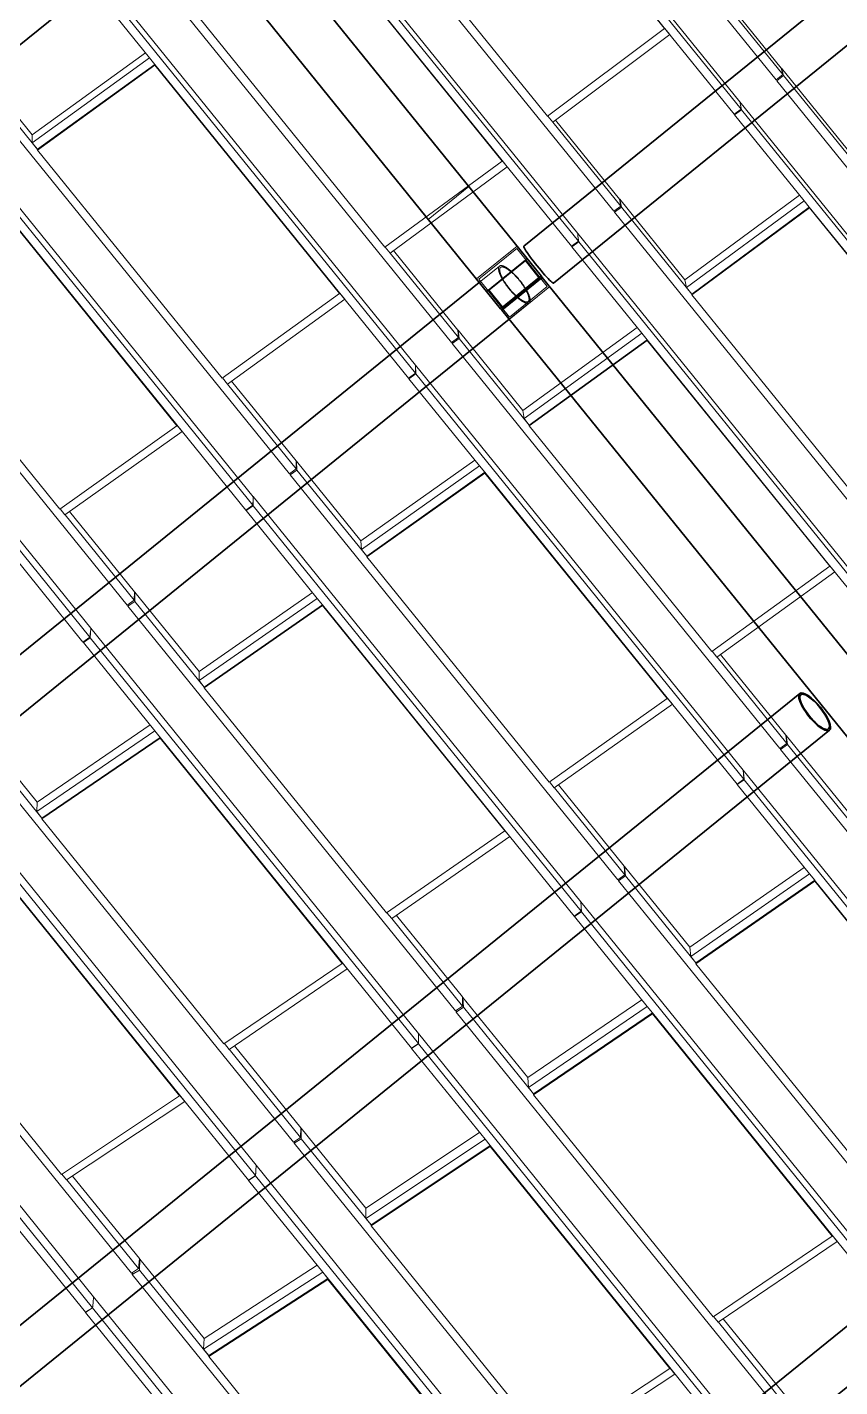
# Model space of a CAD drawing. Header units: millimetres. Extents: x 834681283 to 835686922, y 817551134 to 819407044.
# Drawn here: x 835575565 to 835580244, y 818137612 to 818145437 of the extents above; entities that cross this region are included whole.
import ezdxf

# ---------------------------------------------------------------- set-up
doc = ezdxf.new("R2010")
doc.units = ezdxf.units.MM
doc.header["$LTSCALE"] = 1200
doc.header["$MEASUREMENT"] = 0
for name, pattern in [('P01-MAGP-P-RF$0$P01_MS_01_N1-FloorPlan-PART2OFUPPERROOFSETTINGOUT$0$BH DASHED2', [3, 2, -1]), ('P01-MAGP-P-RF$0$P01_MS_01_N1-FloorPlan-PART2OFUPPERROOFSETTINGOUT$0$BH DASHED3', [2, 1, -1]), ('P01-MAGP-P-RF$0$PHANTOM', [2.5, 1.25, -0.25, 0.25, -0.25, 0.25, -0.25])]:
    doc.linetypes.add(name, pattern=pattern)
for name, color, linetype, lineweight in [('P01-MAGP-P-RF$0$MMH053__', 253, 'P01-MAGP-P-RF$0$PHANTOM', 40), ('P01-MAGP-P-RF$0$P01_MS_01_N1-FloorPlan-PART2OFUPPERROOFSETTINGOUT$0$S-BEAM', 253, 'Continuous', 35), ('P01-MAGP-P-RF$0$P01_MS_01_N1-FloorPlan-PART2OFUPPERROOFSETTINGOUT$0$S-BEAM-HIDN', 253, 'P01-MAGP-P-RF$0$P01_MS_01_N1-FloorPlan-PART2OFUPPERROOFSETTINGOUT$0$BH DASHED2', 18), ('P01-MAGP-P-RF$0$P01_MS_01_N1-FloorPlan-PART2OFUPPERROOFSETTINGOUT$0$S-COLS-HIDN', 253, 'P01-MAGP-P-RF$0$P01_MS_01_N1-FloorPlan-PART2OFUPPERROOFSETTINGOUT$0$BH DASHED3', 18), ('P01-MAGP-P-RF$0$ROOF MESH HALF TONE$0$A-GLAZ', 253, 'Continuous', 9), ('P01-MAGP-P-RF$0$ROOF MESH HALF TONE$0$A-MASS', 253, 'Continuous', 9)]:
    doc.layers.add(name, color=color, linetype=linetype, lineweight=lineweight)

# ---------------------------------------------------------------- blocks, each defined once
blk = doc.blocks.new('P01-MAGP-P-RF$0$P01_MS_01_N1-FloorPlan-PART2OFUPPERROOFSETTINGOUT$0$Circular Hollow Sections - CHS273x10_PSB97-8447566-PART 2 OF  UPPER ROOF SETTING OUT')
at = {"layer": 'P01-MAGP-P-RF$0$P01_MS_01_N1-FloorPlan-PART2OFUPPERROOFSETTINGOUT$0$S-BEAM'}
for p, q in [((50664.7, 24133.2), (43655.6, 19225.4)), ((43812.2, 19001.8), (50821.3, 23909.6))]:
    blk.add_line(p, q, dxfattribs=at)
for centre, major_axis, start_param, end_param in [((50743, 24021.4), (-78.3, 111.8), 0, 3.141593), ((50743, 24021.4), (-72.6, 103.6), 0, 3.141593), ((50743, 24021.4), (-78.3, 111.8), 3.141593, 6.283185), ((50743, 24021.4), (-72.6, 103.6), 3.141593, 6.283185), ((43733.9, 19113.6), (-78.3, 111.8), 0, 3.141593)]:
    blk.add_ellipse(centre, major_axis=major_axis, ratio=0.326606, start_param=start_param, end_param=end_param, dxfattribs=at)
blk = doc.blocks.new('P01-MAGP-P-RF$0$P01_MS_01_N1-FloorPlan-PART2OFUPPERROOFSETTINGOUT$0$Circular Hollow Sections - CHS273x10_PSB97-8447433-PART 2 OF  UPPER ROOF SETTING OUT')
at = {"layer": 'P01-MAGP-P-RF$0$P01_MS_01_N1-FloorPlan-PART2OFUPPERROOFSETTINGOUT$0$S-BEAM'}
for p, q in [((45507.5, 31509.1), (38461.3, 26575.3)), ((38617.9, 26351.6), (45664.1, 31285.4))]:
    blk.add_line(p, q, dxfattribs=at)
for centre, major_axis, start_param, end_param in [((45585.8, 31397.3), (-78.3, 111.8), 0, 3.141593), ((45585.8, 31397.3), (-72.6, 103.6), 0, 3.141593), ((45585.8, 31397.3), (-78.3, 111.8), 3.141593, 6.283185), ((45585.8, 31397.3), (-72.6, 103.6), 3.141593, 6.283185), ((38539.6, 26463.4), (-78.3, 111.8), 0, 3.141593)]:
    blk.add_ellipse(centre, major_axis=major_axis, ratio=0.28319, start_param=start_param, end_param=end_param, dxfattribs=at)
blk = doc.blocks.new('P01-MAGP-P-RF$0$P01_MS_01_N1-FloorPlan-PART2OFUPPERROOFSETTINGOUT$0$Circular Hollow Sections - CHS273x10_PSB97-8447562-PART 2 OF  UPPER ROOF SETTING OUT')
at = {"layer": 'P01-MAGP-P-RF$0$P01_MS_01_N1-FloorPlan-PART2OFUPPERROOFSETTINGOUT$0$S-BEAM'}
for p, q in [((48946.1, 26592.2), (41905.6, 21662.3)), ((42062.2, 21438.7), (49102.7, 26368.6))]:
    blk.add_line(p, q, dxfattribs=at)
for centre, major_axis, start_param, end_param in [((49024.4, 26480.4), (-78.3, 111.8), 3.141593, 6.283185), ((49024.4, 26480.4), (-78.3, 111.8), 0, 3.141593), ((49024.4, 26480.4), (-72.6, 103.6), 0, 3.141593), ((49024.4, 26480.4), (-72.6, 103.6), 3.141593, 6.283185), ((41983.9, 21550.5), (-78.3, 111.8), 0, 3.141593)]:
    blk.add_ellipse(centre, major_axis=major_axis, ratio=0.308608, start_param=start_param, end_param=end_param, dxfattribs=at)
blk = doc.blocks.new('P01-MAGP-P-RF$0$P01_MS_01_N1-FloorPlan-PART2OFUPPERROOFSETTINGOUT$0$Circular Hollow Sections - CHS273x10_PSB97-8449293-PART 2 OF  UPPER ROOF SETTING OUT')
at = {"layer": 'P01-MAGP-P-RF$0$P01_MS_01_N1-FloorPlan-PART2OFUPPERROOFSETTINGOUT$0$S-BEAM'}
for p, q in [((56342.4, 31771.1), (49254.7, 26808.3)), ((49411.3, 26584.6), (56499, 31547.5))]:
    blk.add_line(p, q, dxfattribs=at)
for centre, major_axis, start_param, end_param in [((56420.7, 31659.3), (-78.3, 111.8), 0, 3.141593), ((56420.7, 31659.3), (-78.3, 111.8), 3.141593, 6.283185), ((56420.7, 31659.3), (-72.6, 103.6), 0, 3.141593), ((56420.7, 31659.3), (-72.6, 103.6), 3.141593, 6.283185), ((49333, 26696.5), (-78.3, 111.8), 0, 3.141593)]:
    blk.add_ellipse(centre, major_axis=major_axis, ratio=0.089089, start_param=start_param, end_param=end_param, dxfattribs=at)
blk = doc.blocks.new('P01-MAGP-P-RF$0$P01_MS_01_N1-FloorPlan-PART2OFUPPERROOFSETTINGOUT$0$Circular Hollow Sections - CHS273x10_PSB97-8466482-PART 2 OF  UPPER ROOF SETTING OUT')
at = {"layer": 'P01-MAGP-P-RF$0$P01_MS_01_N1-FloorPlan-PART2OFUPPERROOFSETTINGOUT$0$S-BEAM'}
for p, q in [((47270, 29080.9), (40346.3, 24232.9)), ((40339.7, 23895), (47426.6, 28857.2))]:
    blk.add_line(p, q, dxfattribs=at)
for centre, major_axis, start_param, end_param in [((47470.8, 29054.8), (-78.3, 111.8), 2.019872, 2.071194), ((47470.8, 29054.8), (-72.6, 103.6), 2.06295, 2.115275), ((47470.8, 29054.8), (-72.6, 103.6), 4.167911, 4.220236), ((47470.8, 29054.8), (-78.3, 111.8), 4.211991, 4.263314), ((40261.4, 24006.8), (-78.3, 111.8), 0.786587, 3.141593)]:
    blk.add_ellipse(centre, major_axis=major_axis, ratio=0.290273, start_param=start_param, end_param=end_param, dxfattribs=at)
at = {"layer": 'P01-MAGP-P-RF$0$P01_MS_01_N1-FloorPlan-PART2OFUPPERROOFSETTINGOUT$0$S-BEAM-HIDN'}
for p, q in [((47392.5, 29166.6), (47270, 29080.9)), ((47426.6, 28857.3), (47549.1, 28943)), ((40346.3, 24232.8), (40183.1, 24118.6))]:
    blk.add_line(p, q, dxfattribs=at)
for centre, major_axis, start_param, end_param in [((47470.8, 29054.8), (-78.3, 111.8), 0, 2.019507), ((47470.8, 29054.8), (-72.6, 103.6), 0, 2.062556), ((47470.8, 29054.8), (-78.3, 111.8), 4.263678, 6.283185), ((47470.8, 29054.8), (-72.6, 103.6), 4.220629, 6.283185), ((47470.8, 29054.8), (-78.3, 111.8), 2.071559, 3.141593), ((47470.8, 29054.8), (-72.6, 103.6), 2.115668, 3.141593), ((47470.8, 29054.8), (-72.6, 103.6), 3.141593, 4.167517), ((47470.8, 29054.8), (-78.3, 111.8), 3.141593, 4.211626), ((40261.4, 24006.8), (-78.3, 111.8), 0, 0.786222)]:
    blk.add_ellipse(centre, major_axis=major_axis, ratio=0.290273, start_param=start_param, end_param=end_param, dxfattribs=at)
blk = doc.blocks.new('P01-MAGP-P-RF$0$P01_MS_01_N1-FloorPlan-PART2OFUPPERROOFSETTINGOUT$0$Circular Hollow Sections - CHS273x10_PSB97-8449141-PART 2 OF  UPPER ROOF SETTING OUT')
at = {"layer": 'P01-MAGP-P-RF$0$P01_MS_01_N1-FloorPlan-PART2OFUPPERROOFSETTINGOUT$0$S-BEAM'}
for p, q in [((54613.6, 34222.9), (54470.8, 34122.9)), ((54395.9, 34070.5), (47540.5, 29270.3)), ((47697, 29046.6), (54651.1, 33915.9))]:
    blk.add_line(p, q, dxfattribs=at)
for centre, major_axis, start_param, end_param in [((54691.9, 34111.1), (-78.3, 111.8), 0, 2.328207), ((54691.9, 34111.1), (-78.3, 111.8), 5.070474, 6.283185), ((54691.9, 34111.1), (-72.6, 103.6), 0, 2.256938), ((54691.9, 34111.1), (-72.6, 103.6), 5.09645, 6.283185), ((47618.8, 29158.4), (-78.3, 111.8), 0, 3.141593)]:
    blk.add_ellipse(centre, major_axis=major_axis, ratio=0.083595, start_param=start_param, end_param=end_param, dxfattribs=at)
at = {"layer": 'P01-MAGP-P-RF$0$P01_MS_01_N1-FloorPlan-PART2OFUPPERROOFSETTINGOUT$0$S-BEAM-HIDN'}
for p, q in [((54470.7, 34122.9), (54396, 34070.5)), ((54651.2, 33916), (54770.2, 33999.3))]:
    blk.add_line(p, q, dxfattribs=at)
for major_axis, start_param, end_param in [((-72.6, 103.6), 3.141593, 5.096056), ((-78.3, 111.8), 3.141593, 5.070109), ((-72.6, 103.6), 2.257331, 3.141593), ((-78.3, 111.8), 2.328572, 3.141593)]:
    blk.add_ellipse((54691.9, 34111.1), major_axis=major_axis, ratio=0.083595, start_param=start_param, end_param=end_param, dxfattribs=at)
blk = doc.blocks.new('P01-MAGP-P-RF$0$ROOF MESH HALF TONE')
at = {"layer": 'P01-MAGP-P-RF$0$ROOF MESH HALF TONE$0$A-GLAZ', "lineweight": 5}
for p, q in [((47336.2, 32580.9), (49056.3, 30124.7)), ((48839.6, 30011.9), (47119.1, 32469.6)), ((47122.6, 32429.1), (48844, 29970.2)), ((46351.3, 31891.4), (48071.5, 29435.4)), ((47448.2, 31877.8), (48802.4, 29943.3)), ((47465.8, 31849.6), (48436.4, 30463)), ((47855, 29321.8), (46134.5, 31779.7)), ((46134.6, 31736.6), (47855.9, 29277.7)), ((47729.5, 30006.9), (46758.9, 31392.6)), ((45366.6, 31202.2), (47086.8, 28746.3)), ((47449.7, 29772.1), (46479.7, 31157.8)), ((46479.7, 31154.1), (47449.7, 29768.4)), ((46479.8, 31157.7), (47814.2, 29251.3)), ((46870.1, 28631.4), (45149.6, 31089.4)), ((45104.7, 31018), (45465.9, 30502)), ((45146.3, 31043.9), (46867.5, 28585.1)), ((46742.3, 29320.3), (45772.2, 30705.2)), ((48743.8, 30657.5), (49097.9, 30151.9)), ((48757.5, 30666.5), (49091.1, 30190.2)), ((44423.8, 30539.3), (44786.2, 30022)), ((44426.9, 30585), (44761.7, 30107.1)), ((45444.7, 30532.4), (44761.7, 30107.1)), ((44382.2, 30513.4), (46102.5, 28057.4)), ((44758.7, 30061.6), (45466.1, 30502.1)), ((44785.9, 30018), (45493.3, 30458.5)), ((45493.6, 30462.5), (44786.2, 30022)), ((44786.4, 30022.1), (45493.8, 30462.6)), ((45493.8, 30462.6), (45466.1, 30502.1)), ((45493.6, 30462.5), (45493.3, 30458.5)), ((45493.3, 30458.5), (46462.8, 29073.6)), ((45493.6, 30462.5), (46825.9, 28559.2)), ((46463, 29077.5), (45493.6, 30462.5)), ((48436.4, 30463), (47729.5, 30006.9)), ((48436.1, 30466.5), (48436.4, 30463)), ((48463.7, 30426.8), (48436.2, 30466)), ((45885, 27941.1), (44164.4, 30399.2)), ((47756.7, 29970.6), (48463.7, 30426.8)), ((44158.1, 30351.4), (45879.2, 27892.5)), ((49056.3, 30124.7), (49097.9, 30151.9)), ((49059.7, 30118.6), (49058.1, 30125.9)), ((49101.4, 30145.6), (49059.7, 30118.6)), ((49097.9, 30151.9), (49091.1, 30190.2)), ((49092.1, 30188.8), (49435.9, 29697.9)), ((49092.1, 30188.8), (49101.4, 30145.6)), ((49101.4, 30145.6), (49472.5, 29615.7)), ((44761.7, 30107.1), (44758.7, 30061.6)), ((44758.7, 30061.6), (44786.4, 30022.1)), ((49059.7, 30118.6), (50779.5, 27663.1)), ((44785.9, 30018), (44786.2, 30022)), ((45755.4, 28633.9), (44785.9, 30018)), ((47730.7, 30007.7), (47756.7, 29970.6)), ((47756.9, 29970.8), (48113, 29462.3)), ((47774, 29981.8), (48109.4, 29502.9)), ((48802.4, 29943.3), (48844, 29970.2)), ((48839.6, 30012), (48840.6, 30004.8)), ((50560, 27554.2), (48839.6, 30012)), ((48844, 29970.2), (48841, 30004.4)), ((48841.7, 29996.1), (48845.7, 29966.7)), ((48803.9, 29940.1), (48803.4, 29944)), ((48845.7, 29966.7), (48803.9, 29940.1)), ((48803.9, 29940.1), (49168.5, 29419.2)), ((48845.7, 29966.7), (50567.3, 27507)), ((43398.3, 29824.8), (45118.6, 27368.9)), ((44479.9, 29806.9), (45837.6, 27867.1)), ((44507, 29763.3), (45475.8, 28379.1)), ((47449.7, 29768.4), (46742.3, 29320.3)), ((47449.7, 29772.1), (47449.7, 29768.4)), ((47477.2, 29732.4), (47449.7, 29771.7)), ((43169.9, 29659.1), (44891, 27199.9)), ((44899.6, 27250.8), (43179.1, 29709)), ((46769.8, 29284.3), (47477.2, 29732.4)), ((48113, 29462.3), (48109.4, 29502.9)), ((48110.4, 29501.3), (48452.5, 29012.9)), ((48110.4, 29501.3), (48116.6, 29455.7)), ((48071.5, 29435.4), (48113, 29462.3)), ((48074.9, 29429.2), (48073.8, 29436.9)), ((48116.6, 29455.7), (48074.9, 29429.2)), ((48074.9, 29429.2), (49794.7, 26973.9)), ((48116.6, 29455.7), (48486.1, 28928.3)), ((49144.6, 29453.3), (48452.5, 29012.9)), ((48458.9, 28967.6), (49168.8, 29419.3)), ((49195.9, 29380), (48486.1, 28928.3)), ((48486.3, 28928.5), (49196.2, 29380.2)), ((48486.6, 28924.4), (49196.5, 29376.1)), ((49196.2, 29380.2), (49168.8, 29419.3)), ((50155.3, 28009.5), (49195.9, 29380)), ((49195.9, 29380), (49196.5, 29376.1)), ((49196.5, 29376.1), (50155.8, 28005.6)), ((44769.1, 27947.7), (43800.1, 29331)), ((46743.8, 29321.3), (46769.8, 29284.3)), ((46770, 29284.4), (47128.4, 28772.6)), ((46790.8, 29297.6), (47128.2, 28815.9)), ((47814.2, 29251.3), (47855.9, 29277.7)), ((47857.8, 29274.1), (47815.9, 29248.1)), ((47855, 29322), (47855.7, 29309.3)), ((49575.4, 26864), (47855, 29322)), ((47855.9, 29277.7), (47855.8, 29309.3)), ((47855.8, 29308.1), (47857.8, 29274.1)), ((47857.8, 29274.1), (49579.3, 26814.4)), ((47815.9, 29248.1), (47815.7, 29252.2)), ((47815.9, 29248.1), (48183.3, 28723.3)), ((43521.6, 29072.3), (44849.5, 27175)), ((46462.8, 29073.6), (45755.4, 28633.9)), ((45783.2, 28598.2), (46490.6, 29037.9)), ((46463, 29077.5), (46462.8, 29073.6)), ((46490.6, 29037.9), (46463, 29077.2)), ((48452.5, 29012.9), (48458.9, 28967.6)), ((48458.9, 28967.6), (48486.3, 28928.5)), ((48486.6, 28924.4), (48486.1, 28928.3)), ((49445.8, 27555), (48486.6, 28924.4)), ((47128.4, 28772.6), (47128.2, 28815.9)), ((47129.1, 28814.2), (47469.5, 28328.4)), ((47129.1, 28814.2), (47132, 28766.1)), ((47086.8, 28746.3), (47128.4, 28772.6)), ((47090.2, 28740.1), (47089.7, 28748.1)), ((47132, 28766.1), (47090.2, 28740.1)), ((47090.2, 28740.1), (48810.1, 26284.8)), ((47132, 28766.1), (47499.7, 28241.3)), ((48159, 28757.9), (47469.5, 28328.4)), ((47472.5, 28280.5), (48183.5, 28723.4)), ((48210.9, 28684.3), (48183.5, 28723.4)), ((48210.6, 28684.1), (47499.7, 28241.3)), ((47499.9, 28241.4), (48210.9, 28684.3)), ((47499.9, 28237.2), (48210.9, 28680)), ((49169.1, 27314.9), (48210.6, 28684.1)), ((48210.6, 28684.1), (48210.9, 28680)), ((48210.9, 28680), (49169.3, 27310.7)), ((45757.3, 28635.1), (45783.2, 28598.2)), ((45783.4, 28598.3), (46144.1, 28083.3)), ((45807.8, 28613.5), (46147.2, 28128.9)), ((46825.9, 28559.2), (46867.5, 28585.1)), ((46869.6, 28581.4), (46827.8, 28556)), ((46827.8, 28556), (46827.8, 28560.4)), ((46867.5, 28585.1), (46870, 28620.5)), ((46870.1, 28631.7), (46869.6, 28581.4)), ((46869.6, 28581.4), (48591.1, 26121.8)), ((48590.5, 26173.7), (46870.1, 28631.7)), ((46827.8, 28556), (47197.8, 28027.3)), ((45475.8, 28379.1), (44769.1, 27947.7)), ((44797.1, 27912.2), (45503.9, 28343.6)), ((45476.4, 28383.2), (45475.8, 28379.1)), ((45503.9, 28343.6), (45476.3, 28383)), ((47469.5, 28328.4), (47472.5, 28280.5)), ((47472.5, 28280.5), (47499.9, 28241.4)), ((47499.9, 28237.2), (47499.7, 28241.3)), ((48458.3, 26869.1), (47499.9, 28237.2)), ((46144.1, 28083.3), (46147.2, 28128.9)), ((46148.1, 28127.3), (46147.8, 28076.8)), ((46148.1, 28127.3), (46486.7, 27644)), ((46102.5, 28057.4), (46144.1, 28083.3)), ((46147.8, 28076.8), (46105.9, 28051.3)), ((46105.9, 28051.3), (46106, 28059.5)), ((46105.9, 28051.3), (47825.9, 25596)), ((46147.8, 28076.8), (46513.7, 27554.5)), ((46486.5, 27593.7), (47198, 28027.5)), ((47173.2, 28062.5), (46486.7, 27644)), ((47225.4, 27988.4), (47198, 28027.5)), ((44771.3, 27949.1), (44797.1, 27912.2)), ((45885, 27941.5), (45881.5, 27888.9)), ((47605.3, 25483.3), (45885, 27941.5)), ((46513.6, 27550.2), (47225.1, 27983.9)), ((46513.9, 27554.6), (47225.4, 27988.4)), ((48182.6, 26620.2), (47225.1, 27988.3)), ((47225.1, 27988.3), (47225.1, 27983.9)), ((47225.1, 27983.9), (48182.6, 26615.9)), ((44797.3, 27912.3), (45160.2, 27394.3)), ((44825.2, 27929.3), (45166.4, 27442.2)), ((45837.6, 27867.1), (45879.2, 27892.5)), ((45881.5, 27888.9), (45839.6, 27864)), ((45839.6, 27864), (45839.9, 27868.5)), ((45839.6, 27864), (46212.2, 27331.6)), ((45879.2, 27892.5), (45884.2, 27930.3)), ((45881.5, 27888.9), (47602.9, 25429.1)), ((46486.7, 27644), (46486.5, 27593.7)), ((46486.5, 27593.7), (46513.9, 27554.6)), ((46513.6, 27550.2), (46513.7, 27554.5)), ((47471.1, 26183.3), (46513.6, 27550.2)), ((46513.8, 27554.6), (46513.7, 27554.5)), ((45118.6, 27368.9), (45160.2, 27394.3)), ((45163.9, 27387.7), (45122, 27362.7)), ((45160.2, 27394.3), (45166.4, 27442.2)), ((45167.3, 27440.5), (45163.9, 27387.7)), ((45163.9, 27387.7), (45528.1, 26867.9)), ((45167.3, 27440.5), (45504.2, 26959.6)), ((45122, 27362.7), (45122.6, 27371.3)), ((45122, 27362.7), (46842, 24907.6)), ((45501, 26907), (46212.4, 27331.7)), ((46187.2, 27367.3), (45504.2, 26959.6)), ((46239.8, 27292.7), (46212.4, 27331.7)), ((49169.3, 27310.7), (48458.3, 26869.1)), ((49169.1, 27314.9), (49169.3, 27310.7)), ((49169.1, 27314.8), (49537.5, 26788.4)), ((49196.2, 27275.6), (49169.1, 27314.3)), ((44891, 27199.9), (44897.5, 27235)), ((44899.6, 27251.2), (44893.2, 27196.5)), ((46619.8, 24792.9), (44899.6, 27251.2)), ((45527.8, 26863.3), (46239.2, 27288)), ((45528.3, 26868), (46239.8, 27292.7)), ((46239.5, 27292.5), (46239.2, 27288)), ((46239.2, 27288), (47195.9, 25921.1)), ((46239.5, 27292.5), (47561.1, 25404.2)), ((47196.1, 25925.7), (46239.5, 27292.5)), ((48485.2, 26833.9), (49196.2, 27275.6)), ((44849.5, 27175), (44891, 27199.9)), ((44893.2, 27196.5), (44851.3, 27172.1)), ((44851.3, 27172.1), (44851.8, 27176.4)), ((44851.3, 27172.1), (45226.6, 26635.8)), ((44893.2, 27196.5), (46614.7, 24736.3)), ((45504.2, 26959.6), (45501, 26907)), ((45501, 26907), (45528.3, 26868)), ((45527.8, 26863.3), (45528.1, 26867.9)), ((46484.5, 25497.8), (45527.8, 26863.3)), ((45528.2, 26868), (45528.1, 26867.9)), ((48459.9, 26870), (48485.2, 26833.9)), ((48506.9, 26847.4), (48849, 26359)), ((48485.4, 26834.1), (48851.9, 26310.8)), ((44180.4, 26698.6), (44542.8, 26181.3)), ((44186.6, 26753.6), (44521.9, 26275.1)), ((44138.5, 26674.2), (45858.5, 24219.5)), ((44515.8, 26220.4), (45226.9, 26635.9)), ((45201.2, 26672.1), (44521.9, 26275.2)), ((45254.2, 26596.9), (45226.9, 26635.9)), ((45233.7, 26625.6), (46572.8, 24711.9)), ((48182.6, 26615.9), (47471.1, 26183.3)), ((48182.6, 26620.2), (48182.6, 26615.9)), ((48209.8, 26581), (48182.6, 26619.7)), ((48182.7, 26620.1), (48549.3, 26096.3)), ((45634, 24102.2), (43913.9, 26560.9)), ((44542.3, 26176.6), (45253.4, 26592)), ((44543.1, 26181.4), (45254.2, 26596.9)), ((45253.9, 26596.7), (45253.4, 26592)), ((45253.4, 26592), (46209, 25226.4)), ((47498.3, 26148.4), (48209.8, 26581)), ((43904.6, 26503.9), (45626.2, 24043)), ((48810.1, 26284.8), (48851.9, 26310.8)), ((48855.6, 26303.9), (48813.6, 26278.2)), ((48851.9, 26310.8), (48849, 26359)), ((48850.4, 26356.6), (49195.1, 25864.7)), ((48850.4, 26356.6), (48855.6, 26303.9)), ((48855.6, 26303.9), (49227.2, 25773.5)), ((44521.9, 26275.2), (44515.8, 26220.4)), ((44515.8, 26220.4), (44543.1, 26181.4)), ((48813.6, 26278.2), (48812.8, 26286.5)), ((48813.6, 26278.2), (50533.1, 23823.8)), ((44542.3, 26176.6), (44542.8, 26181.3)), ((45498, 24812.5), (44542.3, 26176.6)), ((44543.1, 26181.4), (44542.8, 26181.3)), ((47473.1, 26184.5), (47498.3, 26148.4)), ((47498.5, 26148.6), (47867.8, 25621.5)), ((47523.6, 26163.8), (47868.1, 25672)), ((48590.5, 26174), (48591.2, 26154.1)), ((50310.8, 23715.8), (48590.5, 26174)), ((48591.1, 26121.8), (48591.4, 26154.1)), ((48591.4, 26148.6), (48592.4, 26119.1)), ((48549.3, 26096.3), (48591.1, 26121.8)), ((48550.3, 26094.1), (48550.2, 26096.9)), ((48592.4, 26119.1), (48550.3, 26094.1)), ((48550.3, 26094.1), (48929.6, 25552.2)), ((48592.4, 26119.1), (50314.2, 23658.7)), ((43155.4, 25985.7), (44875.2, 23531.7)), ((45222.6, 24536.4), (44268.3, 25900.5)), ((47195.9, 25921.1), (46484.5, 25497.8)), ((47196.1, 25925.7), (47195.9, 25921.1)), ((47223.2, 25886.5), (47196.1, 25925.2)), ((44647.8, 23411.4), (42928, 25870.5)), ((44267.5, 25895.6), (45221.8, 24531.5)), ((46511.8, 25463.1), (47223.2, 25886.5)), ((42915.7, 25811.2), (44637.5, 23349.4)), ((47867.8, 25621.5), (47868.1, 25672)), ((47868.7, 25669.3), (47869.4, 25669.7)), ((47869.4, 25669.7), (48212.2, 25180.4)), ((47869.4, 25669.7), (47871.4, 25614.6)), ((47825.9, 25596), (47867.8, 25621.5)), ((47829.4, 25589.5), (47829, 25597.9)), ((47871.4, 25614.6), (47829.4, 25589.5)), ((47829.4, 25589.5), (49549, 23135)), ((47871.4, 25614.6), (48241.2, 25086.8)), ((48901.8, 25591.8), (48212.2, 25180.4)), ((48214.5, 25125.5), (48929.8, 25552.3)), ((48241.4, 25082.1), (48956.7, 25508.9)), ((48241.5, 25087), (48956.8, 25513.8)), ((48956.8, 25513.8), (48929.8, 25552.3)), ((49901.3, 24163.5), (48956.6, 25513.6)), ((48956.6, 25513.6), (48956.7, 25508.9)), ((48956.7, 25508.9), (49901.5, 24158.8)), ((44511.8, 24127.7), (43557.1, 25489.9)), ((46486.7, 25499.1), (46511.8, 25463.1)), ((46512.1, 25463.2), (46883.9, 24932.5)), ((46540.6, 25480.2), (46887.3, 24985.3)), ((47602.9, 25429.1), (47604.8, 25456.7)), ((47605.4, 25483.7), (47604.2, 25426.6)), ((49325.5, 23025.4), (47605.4, 25483.7)), ((47561.1, 25404.2), (47602.9, 25429.1)), ((47604.2, 25426.6), (47562.1, 25402.1)), ((47562.1, 25402.1), (47562.2, 25404.8)), ((47562.1, 25402.1), (47944.5, 24855.7)), ((47604.2, 25426.6), (49326.1, 22965.8)), ((46209, 25226.4), (45498, 24812.5)), ((46209.5, 25231.1), (46209, 25226.4)), ((46236.5, 25192), (46209.5, 25230.6)), ((45525.6, 24778.1), (46236.5, 25192)), ((48212.2, 25180.4), (48214.5, 25125.5)), ((48214.5, 25125.5), (48241.5, 25087)), ((48241.4, 25087), (48241.2, 25086.8)), ((48241.4, 25082.1), (48241.2, 25086.8)), ((49186.1, 23733.7), (48241.4, 25082.1)), ((46883.9, 24932.5), (46887.3, 24985.3)), ((46888.6, 24982.8), (46887.7, 24925.4)), ((46888.6, 24982.8), (47229.6, 24496.1)), ((46842, 24907.6), (46883.9, 24932.5)), ((46887.7, 24925.4), (46845.5, 24900.9)), ((46845.5, 24900.9), (46845.7, 24909.8)), ((46845.5, 24900.9), (48565.2, 22446.7)), ((46887.7, 24925.4), (47255.6, 24400.3)), ((47916.3, 24896), (47229.6, 24496.1)), ((45500.5, 24813.9), (45525.6, 24778.1)), ((47228.9, 24439), (47944.8, 24855.8)), ((47255.5, 24395.4), (47971.3, 24812.2)), ((47255.9, 24400.5), (47971.7, 24817.3)), ((47971.7, 24817.3), (47944.8, 24855.8)), ((47971.4, 24817.2), (47971.3, 24812.2)), ((47971.3, 24812.2), (48914.8, 23463.9)), ((48914.9, 23468.8), (47971.4, 24817.2)), ((45525.9, 24778.2), (45900.3, 24243.9)), ((45557.7, 24796.8), (45906.6, 24298.9)), ((46572.8, 24711.9), (46614.7, 24736.3)), ((46615.8, 24733.9), (46573.6, 24710.1)), ((46614.7, 24736.3), (46617.7, 24761.9)), ((46619.9, 24793.4), (46615.8, 24733.9)), ((46615.8, 24733.9), (48337.7, 22272.7)), ((48339.4, 22335.6), (46619.9, 24793.4)), ((46573.6, 24710.1), (46573.8, 24712.4)), ((46573.6, 24710.1), (46959.3, 24158.9)), ((45221.8, 24531.5), (44511.8, 24127.7)), ((44539.5, 24093.4), (45249.6, 24497.3)), ((45222.6, 24536.4), (45221.8, 24531.5)), ((45249.6, 24497.3), (45222.5, 24535.9)), ((45222.7, 24536.4), (45584.4, 24019.2)), ((47229.6, 24496.1), (47228.9, 24439)), ((47228.9, 24439), (47255.9, 24400.5)), ((47255.5, 24395.4), (47255.6, 24400.3)), ((48199, 23048.8), (47255.5, 24395.4)), ((47255.8, 24400.5), (47255.6, 24400.3)), ((45900.3, 24243.9), (45906.6, 24298.9)), ((45908.1, 24296), (45904.2, 24236.3)), ((45908.1, 24296), (46247.3, 23812)), ((45858.5, 24219.5), (45900.3, 24243.9)), ((45904.2, 24236.3), (45862.1, 24212.4)), ((45862.1, 24212.4), (45862.7, 24222)), ((45862.1, 24212.4), (47581.6, 21758.7)), ((45904.2, 24236.3), (46270.2, 23713.9)), ((46930.6, 24199.9), (46247.3, 23812)), ((44514.5, 24129.2), (44539.5, 24093.4)), ((44575.1, 24113.7), (44926.1, 23612.8)), ((45634.1, 24102.9), (45630.2, 24069.4)), ((47354, 21643.9), (45634.1, 24102.9)), ((46243.6, 23752.6), (46959.6, 24159.1)), ((46269.9, 23708.8), (46985.8, 24115.3)), ((46270.6, 23714.1), (46986.5, 24120.6)), ((46986.5, 24120.6), (46959.6, 24159.1)), ((46986.2, 24120.4), (46985.8, 24115.3)), ((46985.8, 24115.3), (47927.9, 22768.7)), ((47928.3, 22773.8), (46986.2, 24120.4)), ((44539.9, 24093.6), (44917, 23555.5)), ((45584.4, 24019.2), (45626.2, 24043)), ((45626.9, 24041.1), (45584.8, 24017.9)), ((45626.2, 24043), (45630.6, 24069.4)), ((45629.3, 24061.6), (45626.9, 24041.1)), ((45626.9, 24041.1), (47349, 21579.1)), ((45584.8, 24017.9), (45974, 23461.6)), ((44235.5, 23841.4), (44595.8, 23326.2)), ((46247.3, 23812), (46243.6, 23752.6)), ((46243.6, 23752.6), (46270.6, 23714.1)), ((46269.9, 23708.8), (46270.2, 23713.9)), ((47212.1, 22364.3), (46269.9, 23708.8)), ((46270.5, 23714.1), (46270.2, 23713.9)), ((44875.2, 23531.7), (44917, 23555.5)), ((44917, 23555.5), (44926.1, 23612.8)), ((44928, 23609.3), (44921.1, 23547.2)), ((44925.3, 23607.8), (44928, 23609.3)), ((44928, 23609.3), (45265.3, 23128)), ((44921.1, 23547.2), (44879, 23524)), ((44879, 23524), (44880.1, 23534.5)), ((44879, 23524), (46598.4, 21071)), ((44921.1, 23547.2), (45285.2, 23027.7)), ((45944.7, 23503.4), (45265.3, 23128)), ((44647.9, 23412.1), (44642.3, 23377.3)), ((46367.8, 20952.6), (44647.9, 23412.1)), ((45258.7, 23066.3), (45974.4, 23461.7)), ((45284.6, 23022.4), (46000.2, 23417.8)), ((45285.6, 23027.9), (46001.2, 23423.4)), ((46001.2, 23423.4), (45974.4, 23461.7)), ((45990.4, 23438.1), (47306.8, 21556)), ((46000.8, 23423.2), (46000.2, 23417.8)), ((46000.2, 23417.8), (46940.7, 22073.3)), ((48914.8, 23463.9), (48199, 23048.8)), ((48225.8, 23015), (48941.6, 23430.1)), ((48914.9, 23468.8), (48914.8, 23463.9)), ((48941.6, 23430.1), (48914.9, 23468.2)), ((48915, 23468.7), (49284, 22941.4)), ((44637.7, 23348), (44595.7, 23325.5)), ((44595.7, 23325.5), (44988.6, 22763.5)), ((44595.8, 23326.2), (44637.5, 23349.4)), ((44637.5, 23349.4), (44643.3, 23377.4)), ((44639.2, 23357.5), (44637.7, 23348)), ((44637.7, 23348), (46359.9, 20885.2)), ((45265.3, 23128), (45258.7, 23066.3)), ((45258.7, 23066.3), (45285.6, 23027.9)), ((45284.6, 23022.4), (45285.2, 23027.7)), ((46225.3, 21680.3), (45284.6, 23022.4)), ((45285.5, 23027.9), (45285.2, 23027.7)), ((48201.2, 23050.1), (48225.8, 23015)), ((48226.1, 23015.2), (48607.3, 22471.2)), ((48255.4, 23032.2), (48608.2, 22528.6)), ((47928.3, 22773.8), (47927.9, 22768.7)), ((47954.9, 22735.2), (47928.2, 22773.2)), ((47928.3, 22773.8), (48295.6, 22248.8)), ((47927.9, 22768.7), (47212.1, 22364.3)), ((47239.1, 22330.8), (47954.9, 22735.2))]:
    blk.add_line(p, q, dxfattribs=at)
at = {"layer": 'P01-MAGP-P-RF$0$ROOF MESH HALF TONE$0$A-MASS', "lineweight": 5}
for points, knots in [([(26562.4, 74606.9), (26761.6, 74322.5), (27146.8, 73772.4), (27692.3, 72993.3), (28212.8, 72249.9), (28631.9, 71651.3), (28962.1, 71179.8), (29208.1, 70828.5), (29453.3, 70478.3), (29657.8, 70186.2), (29821.5, 69952.4), (29985.3, 69718.5), (30190.2, 69425.9), (30436.3, 69074.4), (30682.7, 68722.5), (30929.4, 68370.1), (31135.3, 68076.1), (31300.2, 67840.6), (31423.9, 67663.9), (31547.8, 67487), (31671.8, 67310), (31795.8, 67132.8), (31961.4, 66896.4), (32251.5, 66482.1), (32583.9, 66007.3), (32917.4, 65531), (33168.1, 65173), (33419.4, 64814.1), (33671.2, 64454.5), (33923.7, 64093.9), (34261.1, 63612), (34684.6, 63007.2), (35195.7, 62277.2), (35709.9, 61542.9), (36227.4, 60803.8), (36922.1, 59811.8), (37624.1, 58809.1), (38334.4, 57794.7), (39050.5, 56772), (39956.9, 55477.6), (40879.8, 54159.6), (41628.8, 53089.9), (42196.1, 52279.7), (42769, 51461.4), (43346.6, 50636.6), (43927.9, 49806.4), (44511.9, 48972.4), (45097.7, 48135.7), (45684.5, 47297.8), (46271.1, 46459.9), (46856.8, 45623.5), (47441.5, 44788.5), (48219.3, 43677.6), (49188.3, 42293.7), (50151.9, 40917.6), (50919, 39822), (51683.6, 38730.1), (52634.7, 37371.8), (53768.6, 35752.4), (54707.5, 34411.5), (55455.1, 33343.8), (56014, 32545.6), (56571.2, 31749.9), (57126.6, 30956.6), (57680.4, 30165.8), (58140.4, 29508.9), (58507.6, 28984.5), (58736.7, 28657.3), (58919.8, 28395.8), (59057, 28199.8), (59194.1, 28004), (59331.1, 27808.3), (59468, 27612.8), (59650.5, 27352.3), (59878.2, 27027), (60151.1, 26637.3), (60514.4, 26118.4), (60967.6, 25471.3), (61509.7, 24697), (62050.3, 23925), (62589.3, 23155.2), (63126.7, 22387.7), (63662.6, 21622.4), (64196.9, 20859.3), (64729.7, 20098.3), (65261.1, 19339.5), (65702.6, 18708.9), (66055.1, 18205.5), (66319.1, 17828.4), (66582.8, 17451.9), (66846.1, 17075.9), (67109.2, 16700.1), (67459.9, 16199.2), (67898.8, 15572.4), (68427.7, 14817.1), (68960.2, 14056.5), (69498, 13288.5), (70223.9, 12251.9), (71151.7, 10926.9), (71923.6, 9824.4), (72319, 9259.7)], [0, 0, 0, 0, 0.011905, 0.02381, 0.035714, 0.047619, 0.053571, 0.059524, 0.065476, 0.071429, 0.074405, 0.077381, 0.083333, 0.089286, 0.095238, 0.10119, 0.107143, 0.110119, 0.113095, 0.116071, 0.119048, 0.122024, 0.125, 0.130952, 0.142857, 0.14881, 0.154762, 0.160714, 0.166667, 0.172619, 0.178571, 0.190476, 0.202381, 0.214286, 0.22619, 0.238095, 0.261905, 0.27381, 0.285714, 0.309524, 0.333333, 0.345238, 0.357143, 0.369048, 0.380952, 0.392857, 0.404762, 0.416667, 0.428571, 0.440476, 0.452381, 0.464286, 0.47619, 0.5, 0.52381, 0.535714, 0.547619, 0.571429, 0.595238, 0.619048, 0.630952, 0.642857, 0.654762, 0.666667, 0.678571, 0.690476, 0.696429, 0.702381, 0.705357, 0.708333, 0.71131, 0.714286, 0.717262, 0.720238, 0.72619, 0.732143, 0.738095, 0.75, 0.761905, 0.77381, 0.785714, 0.797619, 0.809524, 0.821429, 0.833333, 0.845238, 0.857143, 0.863095, 0.869048, 0.875, 0.880952, 0.886905, 0.892857, 0.904762, 0.916667, 0.928571, 0.940476, 0.952381, 0.97619, 1, 1, 1, 1]), ([(72319, 9259.7), (72269.6, 9330.3), (72171, 9471), (71975.1, 9750.9), (71635.1, 10236.5), (71157.2, 10918.9), (70595, 11721.9), (70042.4, 12511), (69498, 13288.5), (68960.2, 14056.5), (68427.7, 14817.1), (67898.8, 15572.4), (67459.9, 16199.2), (67109.2, 16700.1), (66846.1, 17075.9), (66582.8, 17451.9), (66319.1, 17828.4), (66055.1, 18205.5), (65790.7, 18583), (65526, 18961.1), (65172.5, 19465.9), (64818.3, 19971.8), (64463.3, 20478.8), (64196.7, 20859.5), (63929.7, 21240.8), (63662.4, 21622.7), (63394.6, 22005.1), (63171.2, 22324.2), (62992.2, 22579.7), (62857.9, 22771.5), (62723.5, 22963.5), (62589, 23155.6), (62454.4, 23347.8), (62274.8, 23604.3), (61960.2, 24053.6), (61329.5, 24954.3), (60424.6, 26246.7), (59332.2, 27806.7), (58416.4, 29114.7), (57772.4, 30034.5), (57403.5, 30561.2), (57126.4, 30957), (56848.9, 31353.3), (56571, 31750.2), (56292.6, 32147.8), (55920.9, 32678.7), (55268.8, 33609.9), (54332.9, 34946.6), (53391, 36291.7), (52633.8, 37373.1), (52064.1, 38186.7), (51492.5, 39003), (50919, 39822), (50343.7, 40643.7), (49766.5, 41468), (49187.5, 42294.9), (48606.9, 43124), (48024.9, 43955.3), (47441.5, 44788.5), (46856.8, 45623.5), (46271.1, 46459.9), (45684.5, 47297.8), (45097.7, 48135.7), (44511.9, 48972.4), (43927.9, 49806.4), (43346.6, 50636.6), (42769, 51461.4), (42196.1, 52279.7), (41628.8, 53089.9), (41067, 53892.1), (40510.6, 54686.8), (39959.4, 55474), (39231, 56514.3), (38332.3, 57797.8), (37448, 59060.7), (36748.4, 60059.8), (36227.4, 60803.8), (35709.9, 61542.9), (35002.9, 62552.6), (34291.9, 63568), (33576.3, 64590), (33042.4, 65352.5), (32511, 66111.5), (31981.8, 66867.2), (31454.6, 67620.1), (31016.8, 68245.4), (30667.3, 68744.5), (30405.5, 69118.4), (30144.1, 69491.8), (29882.9, 69864.7), (29665.5, 70175.2), (29491.7, 70423.5), (29361.4, 70609.6), (29231, 70795.8), (29057, 71044.3), (28838.6, 71356.2), (28574.2, 71733.8), (28217, 72243.9), (27759.1, 72897.9), (27182.4, 73721.5), (26774, 74304.7), (26562.4, 74606.9)], [0, 0, 0, 0, 0.002976, 0.005952, 0.011905, 0.02381, 0.035714, 0.047619, 0.059524, 0.071429, 0.083333, 0.095238, 0.107143, 0.113095, 0.119048, 0.125, 0.130952, 0.136905, 0.142857, 0.14881, 0.154762, 0.166667, 0.172619, 0.178571, 0.184524, 0.190476, 0.196429, 0.202381, 0.205357, 0.208333, 0.21131, 0.214286, 0.217262, 0.220238, 0.22619, 0.238095, 0.261905, 0.285714, 0.309524, 0.321429, 0.327381, 0.333333, 0.339286, 0.345238, 0.35119, 0.357143, 0.369048, 0.392857, 0.416667, 0.428571, 0.440476, 0.452381, 0.464286, 0.47619, 0.488095, 0.5, 0.511905, 0.52381, 0.535714, 0.547619, 0.559524, 0.571429, 0.583333, 0.595238, 0.607143, 0.619048, 0.630952, 0.642857, 0.654762, 0.666667, 0.678571, 0.690476, 0.702381, 0.72619, 0.75, 0.761905, 0.77381, 0.785714, 0.797619, 0.822917, 0.835565, 0.848214, 0.860863, 0.873512, 0.886161, 0.89881, 0.905134, 0.911458, 0.917783, 0.924107, 0.930432, 0.933594, 0.936756, 0.939918, 0.94308, 0.949405, 0.955729, 0.962054, 0.974702, 0.987351, 1, 1, 1, 1])]:
    blk.add_open_spline(points, degree=3, knots=knots, dxfattribs=at)
blk = doc.blocks.new('P01-MAGP-P-RF')
at = {"layer": 'P01-MAGP-P-RF$0$P01_MS_01_N1-FloorPlan-PART2OFUPPERROOFSETTINGOUT$0$S-BEAM'}
for p, q in [((835272543.8, 818123263.5), (835268768, 818127926.3)), ((835272310.6, 818123074.7), (835268534.8, 818127737.6)), ((835272543.8, 818123263.5), (835272310.6, 818123074.7)), ((835272550.2, 818123255.4), (835272317.1, 818123066.7)), ((835272326.7, 818123080.2), (835272535, 818123248.8)), ((835272535, 818123248.8), (835272531.3, 818123253.4)), ((835272543.8, 818123263.5), (835272550.2, 818123255.4)), ((835276332.2, 818118585), (835272550.2, 818123255.4)), ((835272317.1, 818123066.7), (835272310.6, 818123074.7)), ((835276099, 818118396.2), (835272317.1, 818123066.7)), ((835272323, 818123084.7), (835272326.7, 818123080.2))]:
    blk.add_line(p, q, dxfattribs=at)
at = {"layer": 'P01-MAGP-P-RF$0$P01_MS_01_N1-FloorPlan-PART2OFUPPERROOFSETTINGOUT$0$S-BEAM-HIDN'}
for p, q in [((835272229.8, 818123174.5), (835272462.9, 818123363.3)), ((835272453.3, 818123349.8), (835272245, 818123181.1)), ((835272531.3, 818123253.4), (835272453.3, 818123349.8)), ((835272245, 818123181.1), (835272323, 818123084.8))]:
    blk.add_line(p, q, dxfattribs=at)
at = {"layer": 'P01-MAGP-P-RF$0$P01_MS_01_N1-FloorPlan-PART2OFUPPERROOFSETTINGOUT$0$S-COLS-HIDN'}
for p, q in [((835272127.1, 818123778), (835271894, 818123589.2)), ((835272171.8, 818123246.1), (835272405, 818123434.9)), ((835272185.9, 818123244.6), (835272403.5, 818123420.8)), ((835272579.3, 818123203.7), (835272403.5, 818123420.8)), ((835272185.9, 818123244.6), (835272361.7, 818123027.4)), ((835272360.2, 818123013.4), (835272593.4, 818123202.2)), ((835272361.7, 818123027.4), (835272579.3, 818123203.7))]:
    blk.add_line(p, q, dxfattribs=at)
at = {"layer": 'P01-MAGP-P-RF$0$MMH053__', "rotation": 3.998948738169357}
blk.add_blockref('P01-MAGP-P-RF$0$ROOF MESH HALF TONE', (835227060.7, 818090920.1), dxfattribs=at)
at = {"layer": 'P01-MAGP-P-RF$0$P01_MS_01_N1-FloorPlan-PART2OFUPPERROOFSETTINGOUT$0$S-BEAM', "linetype": 'P01-MAGP-P-RF$0$P01_MS_01_N1-FloorPlan-PART2OFUPPERROOFSETTINGOUT$0$BH DASHED2', "lineweight": 18, "rotation": 3.998948738169357}
for name in ['P01-MAGP-P-RF$0$P01_MS_01_N1-FloorPlan-PART2OFUPPERROOFSETTINGOUT$0$Circular Hollow Sections - CHS273x10_PSB97-8449141-PART 2 OF  UPPER ROOF SETTING OUT', 'P01-MAGP-P-RF$0$P01_MS_01_N1-FloorPlan-PART2OFUPPERROOFSETTINGOUT$0$Circular Hollow Sections - CHS273x10_PSB97-8466482-PART 2 OF  UPPER ROOF SETTING OUT']:
    blk.add_blockref(name, (835227060.7, 818090920.1), dxfattribs=at)
at = {"layer": 'P01-MAGP-P-RF$0$P01_MS_01_N1-FloorPlan-PART2OFUPPERROOFSETTINGOUT$0$S-BEAM', "rotation": 3.998948738169357}
for name in ['P01-MAGP-P-RF$0$P01_MS_01_N1-FloorPlan-PART2OFUPPERROOFSETTINGOUT$0$Circular Hollow Sections - CHS273x10_PSB97-8449293-PART 2 OF  UPPER ROOF SETTING OUT', 'P01-MAGP-P-RF$0$P01_MS_01_N1-FloorPlan-PART2OFUPPERROOFSETTINGOUT$0$Circular Hollow Sections - CHS273x10_PSB97-8447433-PART 2 OF  UPPER ROOF SETTING OUT', 'P01-MAGP-P-RF$0$P01_MS_01_N1-FloorPlan-PART2OFUPPERROOFSETTINGOUT$0$Circular Hollow Sections - CHS273x10_PSB97-8447562-PART 2 OF  UPPER ROOF SETTING OUT', 'P01-MAGP-P-RF$0$P01_MS_01_N1-FloorPlan-PART2OFUPPERROOFSETTINGOUT$0$Circular Hollow Sections - CHS273x10_PSB97-8447566-PART 2 OF  UPPER ROOF SETTING OUT']:
    blk.add_blockref(name, (835227060.7, 818090920.1), dxfattribs=at)

msp = doc.modelspace()

# ---------------------------------------------------------------- block references
msp.add_blockref('P01-MAGP-P-RF', (305980.4, 20741.3))

doc.saveas('drawing.dxf')
